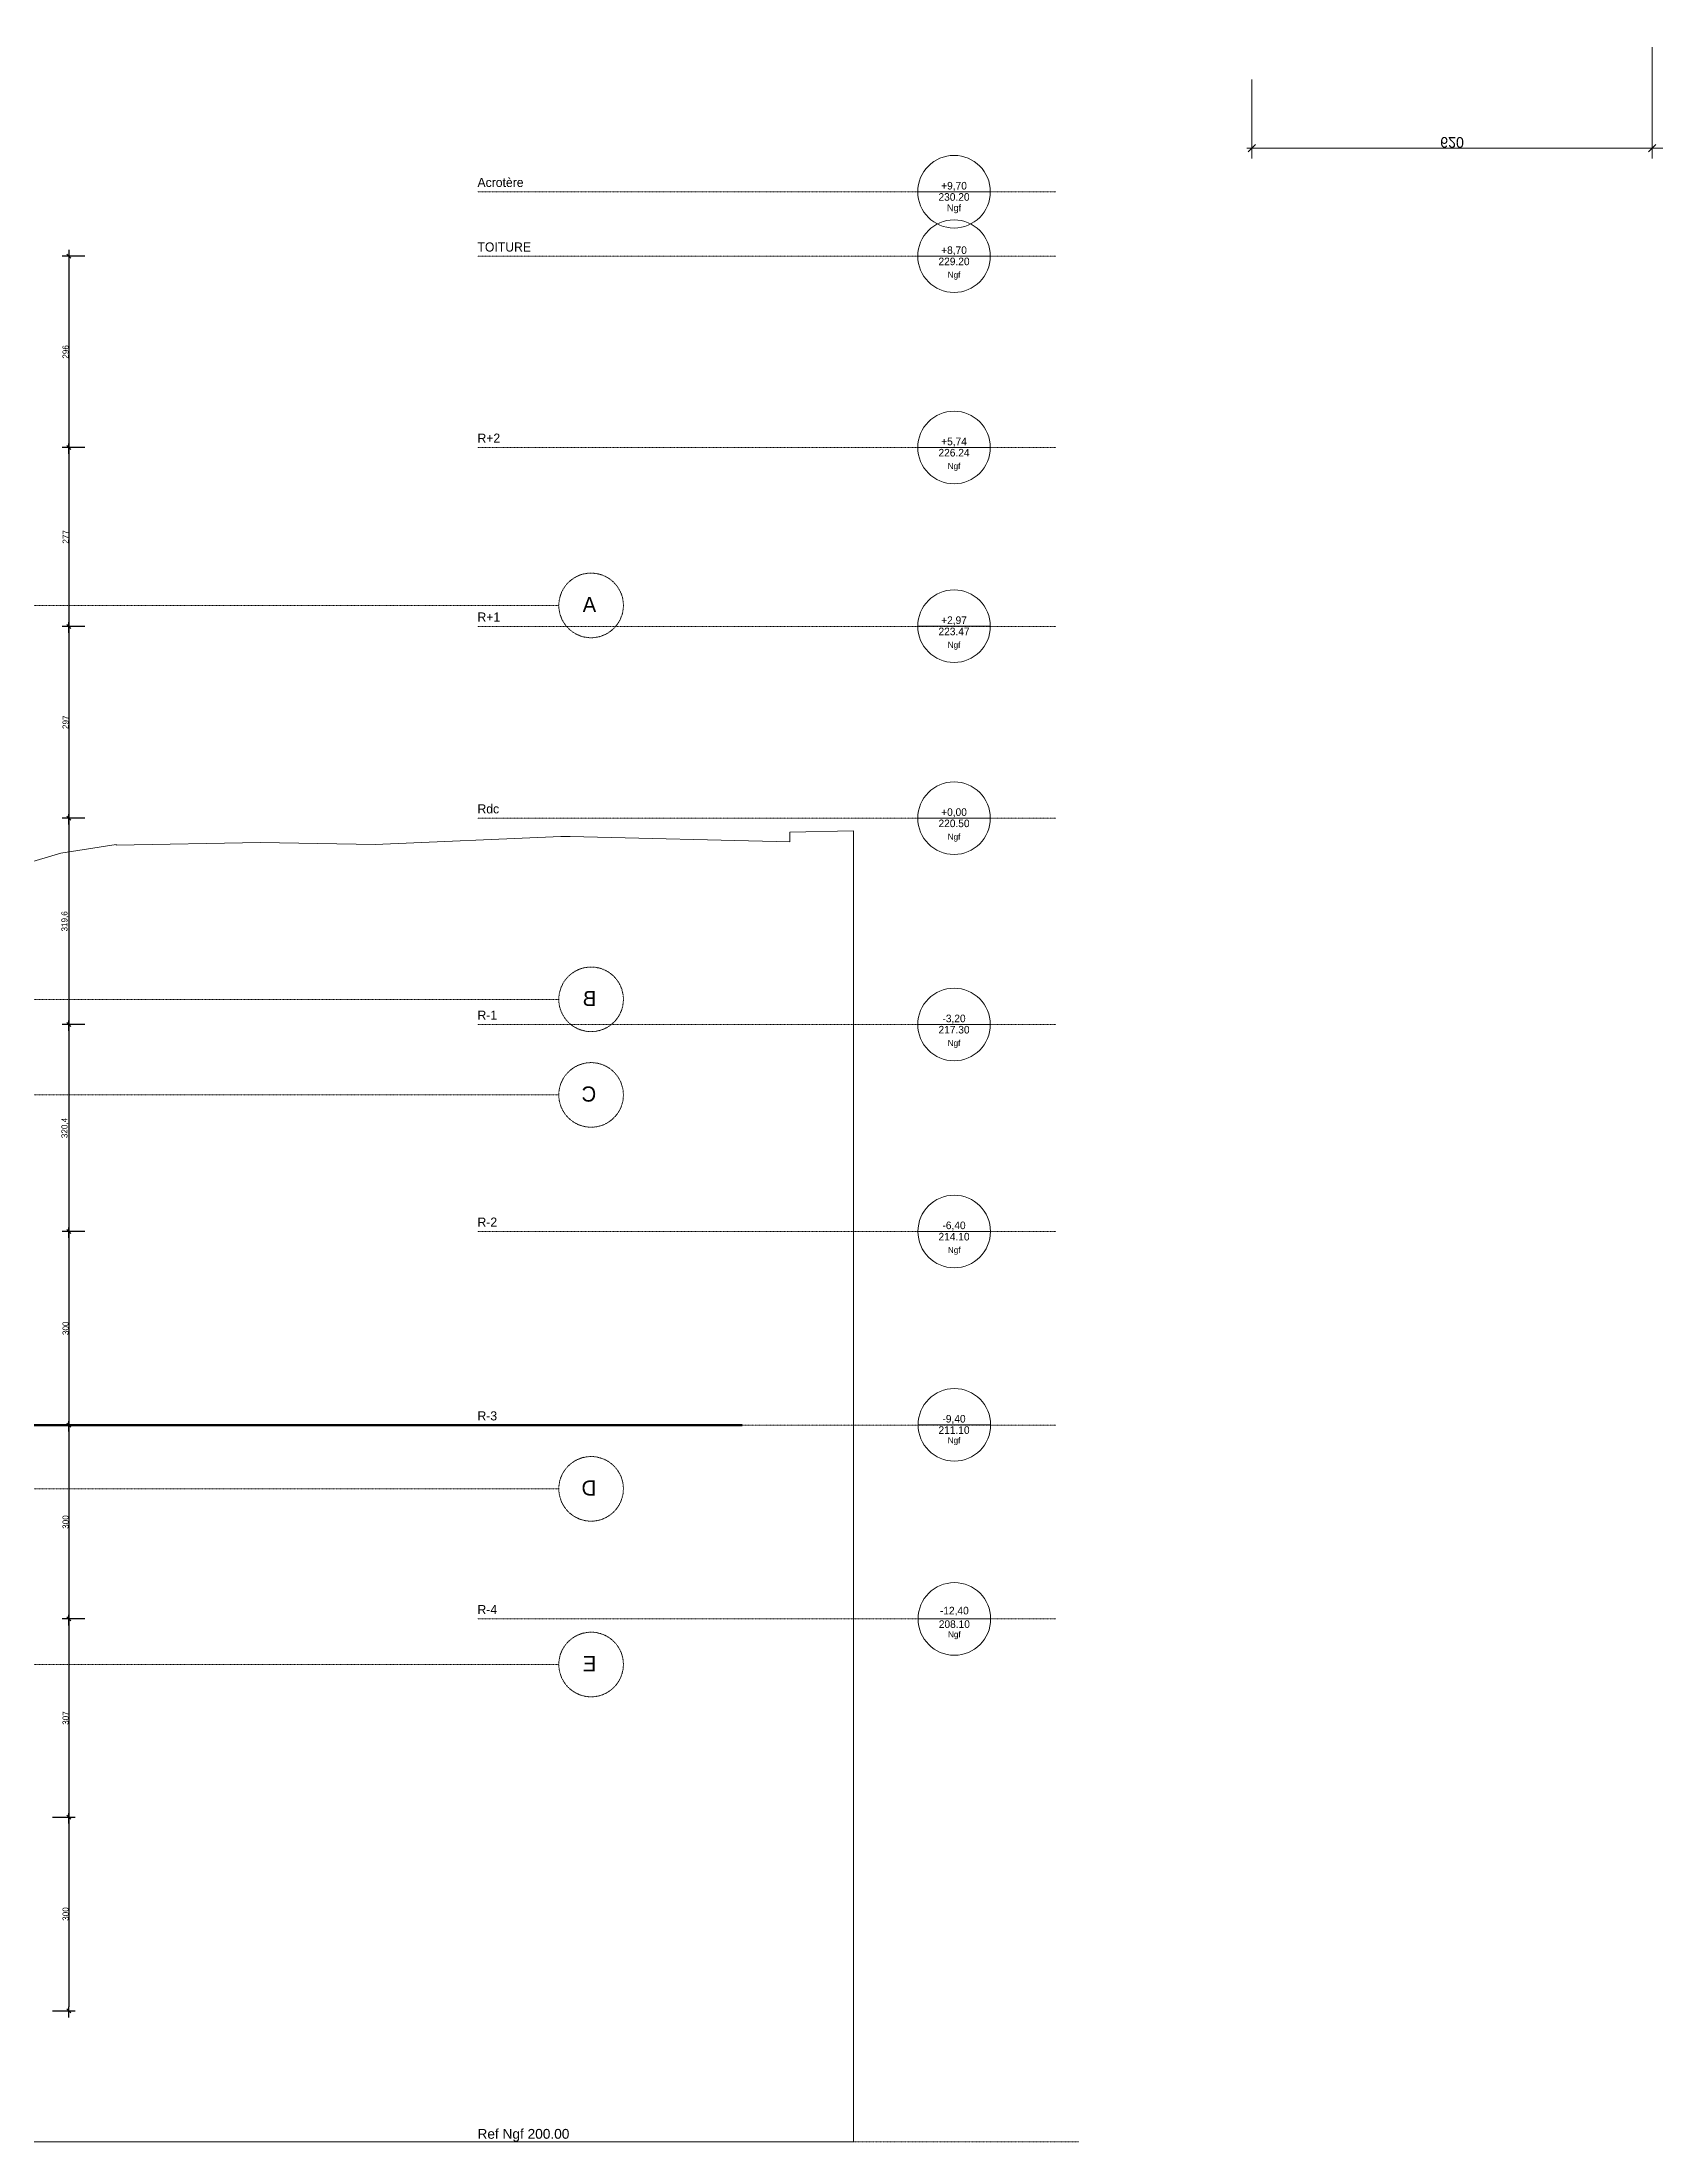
# Model space of a CAD drawing. Header units: millimetres. Extents: x -26249 to 60250, y -21218 to 23336.
# Drawn here: x -897 to 1601, y 7356 to 10608 of the extents above; entities that cross this region are included whole.
import ezdxf

# ---------------------------------------------------------------- set-up
doc = ezdxf.new("R2010")
doc.units = ezdxf.units.MM
doc.linetypes.add('Style de ligne -1', pattern=[0.41664, 0.20828, -0.20836])
doc.linetypes.add('VW-01', pattern=[0.41656, 0.20828, -0.20828])
for name, color, linetype, lineweight in [('01_murs_coup', 5, 'Continuous', 60), ('B Général', 7, 'Continuous', 5), ('C ANNOTATIONS-cotation', 7, 'Continuous', 5), ('C ANNOTATIONS-niveaux', 7, 'Continuous', 5)]:
    doc.layers.add(name, color=color, linetype=linetype, lineweight=lineweight)
doc.layers.add('C ANNOTATIONS-axes horizontaux', color=1, linetype='Style de ligne -1', lineweight=13, true_color=0xff0000)
doc.styles.add('Arial', font='arial.ttf')
doc.styles.add('Eurostile', font='')
doc.styles.get('Eurostile').set_extended_font_data('Eurostile')
doc.dimstyles.new('100é', dxfattribs={"dimtxt": 20.229601, "dimasz": 6.232178, "dimexe": 10, "dimexo": 25, "dimgap": 1, "dimtad": 1, "dimdec": 1, "dimtxsty": 'Arial', "dimblk": 'VW_SLASH', "dimblk1": 'VW_SLASH', "dimblk2": 'VW_SLASH', "dimcen": 0, "dimdle": 10, "dimazin": 0, "dimtfac": 1, "dimtdec": 1, "dimtix": 1, "dimtmove": 0, "dimatfit": 0, "dimldrblk": 'VW_FILLEDARROW', "dimfxl": 25, "dimfxlon": 1, "dimfrac": 2, "dimtolj": 1, "dimarcsym": 0})
doc.dimstyles.new('Arch', dxfattribs={"dimtxt": 20.229601, "dimasz": 11.224121, "dimexe": 15.875, "dimexo": 7.9375, "dimgap": 7.9375, "dimtad": 1, "dimdec": 1, "dimtxsty": 'Arial', "dimblk": 'VW_SLASH-1', "dimblk1": 'VW_SLASH-1', "dimblk2": 'VW_SLASH-1', "dimcen": 0, "dimdle": 7.9375, "dimazin": 0, "dimtfac": 1, "dimtdec": 1, "dimtix": 1, "dimtmove": 0, "dimatfit": 0, "dimldrblk": 'VW_FILLEDARROW-1', "dimfxl": 1, "dimfrac": 2, "dimtolj": 1, "dimarcsym": 0})

# ---------------------------------------------------------------- blocks, each defined once
blk = doc.blocks.new('Alti BAT A R-3')
at = {"layer": 'C ANNOTATIONS-niveaux', "color": 7, "linetype": 'Continuous', "lineweight": 5}
blk.add_line((-56.2, 0), (56.2, 0), dxfattribs=at)
blk.add_circle((0, 0), 56.2, dxfattribs=at)
at = {"layer": 'C ANNOTATIONS-niveaux', "color": 7, "attachment_point": 2, "rotation": 0, "line_spacing_factor": 0.894142, "style": 'Eurostile'}
for s, insert, char_height in [('-9,40', (-0.5, 15.3), 11.77), ('211.10', (-0.5, -2.2), 11.77), ('Ngf', (-0.5, -19.2), 9.41)]:
    blk.add_mtext(s, dxfattribs=dict(at, insert=insert, char_height=char_height))
blk = doc.blocks.new('Alti BAT A R-2')
at = {"layer": 'C ANNOTATIONS-niveaux', "color": 7, "linetype": 'Continuous', "lineweight": 5}
blk.add_line((-55.9, 0), (56.6, 0), dxfattribs=at)
blk.add_circle((0.3, 0), 56.2, dxfattribs=at)
at = {"layer": 'C ANNOTATIONS-niveaux', "color": 7, "attachment_point": 2, "rotation": 0, "line_spacing_factor": 0.894142, "style": 'Eurostile'}
for s, insert, char_height in [('-6,40', (0, 15.3), 11.77), ('214.10', (0, -2.2), 11.77), ('Ngf', (0.3, -24), 9.41)]:
    blk.add_mtext(s, dxfattribs=dict(at, insert=insert, char_height=char_height))
blk = doc.blocks.new('Alti BAT A R-1')
at = {"layer": 'C ANNOTATIONS-niveaux', "color": 7, "linetype": 'Continuous', "lineweight": 5}
blk.add_line((-55.9, -9), (56.6, -9), dxfattribs=at)
blk.add_circle((0.3, -9), 56.2, dxfattribs=at)
at = {"layer": 'C ANNOTATIONS-niveaux', "color": 7, "attachment_point": 2, "rotation": 0, "line_spacing_factor": 0.894142, "style": 'Eurostile'}
for s, insert, char_height in [('-3,20', (0.3, 6.2), 11.77), ('217.30', (0.3, -11.2), 11.77), ('Ngf', (0.3, -33.1), 9.41)]:
    blk.add_mtext(s, dxfattribs=dict(at, insert=insert, char_height=char_height))
blk = doc.blocks.new('Alti BAT A RDC')
at = {"layer": 'C ANNOTATIONS-niveaux', "color": 7, "linetype": 'Continuous', "lineweight": 5}
for p, q in [((-55.9, -9), (56.6, -9)), ((-37.2, -9), (37.8, -9))]:
    blk.add_line(p, q, dxfattribs=at)
blk.add_circle((0.3, -9), 56.2, dxfattribs=at)
at = {"layer": 'C ANNOTATIONS-niveaux', "color": 7, "attachment_point": 2, "rotation": 0, "line_spacing_factor": 0.895453, "style": 'Eurostile'}
for s, insert, char_height in [('+0,00', (0.3, 6.2), 11.75), ('220.50', (0.3, -11.2), 11.75), ('Ngf', (0.3, -33.1), 9.4)]:
    blk.add_mtext(s, dxfattribs=dict(at, insert=insert, char_height=char_height))
blk = doc.blocks.new('Alti BAT A R+1')
at = {"layer": 'C ANNOTATIONS-niveaux', "color": 7, "linetype": 'Continuous', "lineweight": 5}
blk.add_line((-55.9, -9), (56.6, -9), dxfattribs=at)
blk.add_circle((0.3, -9), 56.2, dxfattribs=at)
at = {"layer": 'C ANNOTATIONS-niveaux', "color": 7, "attachment_point": 2, "rotation": 0, "line_spacing_factor": 0.894142, "style": 'Eurostile'}
for s, insert, char_height in [('+2,97', (0.3, 6.2), 11.77), ('223.47', (0.3, -11.2), 11.77), ('Ngf', (0.3, -33.1), 9.41)]:
    blk.add_mtext(s, dxfattribs=dict(at, insert=insert, char_height=char_height))
blk = doc.blocks.new('Alti BAT A R+2')
at = {"layer": 'C ANNOTATIONS-niveaux', "color": 7, "linetype": 'Continuous', "lineweight": 5}
blk.add_line((-55.9, -9), (56.6, -9), dxfattribs=at)
blk.add_circle((0.3, -9), 56.2, dxfattribs=at)
at = {"layer": 'C ANNOTATIONS-niveaux', "color": 7, "attachment_point": 2, "rotation": 0, "line_spacing_factor": 0.894142, "style": 'Eurostile'}
for s, insert, char_height in [('+5,74', (0.3, 6.2), 11.77), ('226.24', (0.3, -11.2), 11.77), ('Ngf', (0.3, -33.1), 9.41)]:
    blk.add_mtext(s, dxfattribs=dict(at, insert=insert, char_height=char_height))
blk = doc.blocks.new('Alti BAT A TOITURE')
at = {"layer": 'C ANNOTATIONS-niveaux', "color": 7, "linetype": 'Continuous', "lineweight": 5}
blk.add_line((-55.9, -9), (56.6, -9), dxfattribs=at)
blk.add_circle((0.3, -9), 56.2, dxfattribs=at)
at = {"layer": 'C ANNOTATIONS-niveaux', "color": 7, "attachment_point": 2, "rotation": 0, "line_spacing_factor": 0.894142, "style": 'Eurostile'}
for s, insert, char_height in [('+8,70', (0.3, 6.2), 11.77), ('229.20', (0.3, -11.2), 11.77), ('Ngf', (0.3, -33.1), 9.41)]:
    blk.add_mtext(s, dxfattribs=dict(at, insert=insert, char_height=char_height))
blk = doc.blocks.new('Alti BAT A ACCROTERE')
at = {"layer": 'C ANNOTATIONS-niveaux', "color": 7, "linetype": 'Continuous', "lineweight": 5}
blk.add_line((-55.9, -9), (56.6, -9), dxfattribs=at)
blk.add_circle((0.3, -9), 56.2, dxfattribs=at)
at = {"layer": 'C ANNOTATIONS-niveaux', "color": 7, "attachment_point": 2, "rotation": 0, "line_spacing_factor": 0.894142, "style": 'Eurostile'}
for s, insert, char_height in [('+9,70', (0.3, 6.2), 11.77), ('230.20', (0.3, -11.2), 11.77), ('Ngf', (0.3, -28.5), 10.59)]:
    blk.add_mtext(s, dxfattribs=dict(at, insert=insert, char_height=char_height))
blk = doc.blocks.new('Alti BAT A R-4')
at = {"layer": 'C ANNOTATIONS-niveaux', "color": 7, "linetype": 'Continuous', "lineweight": 5}
blk.add_line((-56.2, 0), (56.2, 0), dxfattribs=at)
blk.add_circle((0, 0), 56.2, dxfattribs=at)
at = {"layer": 'C ANNOTATIONS-niveaux', "color": 7, "attachment_point": 2, "rotation": 0, "line_spacing_factor": 0.894142, "style": 'Eurostile'}
for s, insert, char_height in [('-12,40', (0, 18.8), 11.77), ('208.10', (0, -2.2), 11.77), ('Ngf', (0, -19.2), 9.41)]:
    blk.add_mtext(s, dxfattribs=dict(at, insert=insert, char_height=char_height))
blk = doc.blocks.new('Niveaux bat A')
at = {"layer": 'B Général', "color": 1, "linetype": 'VW-01', "lineweight": 5}
for p, q in [((-465.9, 1479), (430, 1479)), ((-465.9, 1379), (430, 1379)), ((-465.9, 1083), (430, 1083)), ((-465.9, 806), (430, 806)), ((-465.9, 509), (430, 509)), ((-465.9, 189.4), (430, 189.4)), ((-465.9, -131), (430, -131)), ((-465.9, -431), (430, -431)), ((-465.9, -731), (430, -731)), ((-465.9, -1541), (465.9, -1541))]:
    blk.add_line(p, q, dxfattribs=at)
at = {"layer": 'B Général', "color": 7}
for name, p in [('Alti BAT A ACCROTERE', (272, 1488)), ('Alti BAT A TOITURE', (272, 1388.2)), ('Alti BAT A R+2', (272, 1092)), ('Alti BAT A R+1', (272, 815.2)), ('Alti BAT A RDC', (272, 518)), ('Alti BAT A R-1', (272, 198.5)), ('Alti BAT A R-2', (272.3, -131)), ('Alti BAT A R-3', (272.8, -430.5)), ('Alti BAT A R-4', (272.8, -731))]:
    blk.add_blockref(name, p, dxfattribs=at)
at = {"layer": 'B Général', "attachment_point": 1}
for s, insert, char_height, line_spacing_factor, style in [('Acrotère', (-465.9, 1500.5), 14.12, 0.894142, 'Eurostile'), ('TOITURE', (-465.9, 1400.5), 14.12, 0.894142, 'Eurostile'), ('R+2', (-465.9, 1104.5), 14.12, 0.894142, 'Eurostile'), ('R+1', (-465.9, 827.5), 14.12, 0.894142, 'Eurostile'), ('R-1', (-465.9, 211), 14.12, 0.894142, 'Eurostile'), ('R-2', (-465.9, -109.5), 14.12, 0.894142, 'Eurostile'), ('R-3', (-465.9, -409.5), 14.12, 0.894142, 'Eurostile'), ('R-4', (-465.9, -709.5), 14.12, 0.894142, 'Eurostile'), ('Ref Ngf 200.00', (-465.9, -1520.8), 15.152, 0.959385, 'Arial')]:
    blk.add_mtext(s, dxfattribs=dict(at, insert=insert, char_height=char_height, line_spacing_factor=line_spacing_factor, style=style))
at = {"layer": 'B Général', "insert": (-465.9, 530.5), "char_height": 14.12, "width": 118.315, "attachment_point": 1, "line_spacing_factor": 0.894142, "style": 'Eurostile'}
blk.add_mtext('Rdc ', dxfattribs=at)
blk = doc.blocks.new('VW_SLASH-1')
at = {"color": 0, "linetype": 'ByBlock', "lineweight": -2}
blk.add_line((0.71, 0), (-1, 0), dxfattribs=at)
at = {"color": 0, "linetype": 'Continuous', "lineweight": 20, "flags": 128}
blk.add_lwpolyline([(0.5, 0.5), (-0.5, -0.5)], dxfattribs=at)
blk = doc.blocks.new('*D5')
at = {"layer": 'C ANNOTATIONS-cotation', "color": 0, "linetype": 'Continuous', "lineweight": -2, "transparency": 16777216}
for p, q in [((-3204.9, 1306.6), (-3204.9, 1134.1)), ((-3824.9, 1256.4), (-3824.9, 1134.1)), ((-3216.1, 1150), (-3813.6, 1150))]:
    blk.add_line(p, q, dxfattribs=at)
at = {"layer": 'Defpoints', "color": 0, "transparency": 16777216}
for p in [(-3204.9, 1314.5), (-3824.9, 1264.4), (-3824.9, 1150)]:
    blk.add_point(p, dxfattribs=at)
at = {"layer": 'C ANNOTATIONS-cotation', "color": 0, "lineweight": -2, "transparency": 16777216, "xscale": 11.22412109375, "yscale": 11.22412109375, "zscale": 11.22412109375, "rotation": 180}
blk.add_blockref('VW_SLASH-1', (-3824.9, 1150), dxfattribs=at)
at = {"layer": 'C ANNOTATIONS-cotation', "color": 0, "lineweight": -2, "transparency": 16777216, "xscale": 11.22412109375, "yscale": 11.22412109375, "zscale": 11.22412109375}
blk.add_blockref('VW_SLASH-1', (-3204.9, 1150), dxfattribs=at)
at = {"layer": 'C ANNOTATIONS-cotation', "color": 0, "lineweight": 5, "transparency": 16777216, "insert": (-3514.9, 1159.2), "char_height": 16.45, "attachment_point": 5, "style": 'Eurostile'}
blk.add_mtext('\\A1;620', dxfattribs=at)
blk = doc.blocks.new('VW_FILLEDARROW-1')
at = {"linetype": 'Continuous', "lineweight": 0}
blk.add_hatch(color=0, dxfattribs=at).paths.add_polyline_path([(-1.41, 0.38), (0, 0), (-1.41, -0.38)])
at = {"color": 0, "linetype": 'Continuous', "lineweight": 5, "flags": 128}
blk.add_lwpolyline([(-1.41, 0.38), (0, 0), (-1.41, -0.38)], close=True, dxfattribs=at)
blk = doc.blocks.new('*D6')
at = {"layer": 'C ANNOTATIONS-cotation', "color": 0, "linetype": 'Continuous', "lineweight": -2, "transparency": 16777216}
for p, q in [((-3204.9, 1306.6), (-3204.9, 1134.1)), ((-2654.8, 1220.7), (-2654.8, 1134.1)), ((-2666.1, 1150), (-3193.6, 1150))]:
    blk.add_line(p, q, dxfattribs=at)
at = {"layer": 'Defpoints', "color": 0, "transparency": 16777216}
for p in [(-3204.9, 1314.5), (-2654.8, 1228.7), (-3204.9, 1150)]:
    blk.add_point(p, dxfattribs=at)
at = {"layer": 'C ANNOTATIONS-cotation', "color": 0, "lineweight": -2, "transparency": 16777216, "xscale": 11.22412109375, "yscale": 11.22412109375, "zscale": 11.22412109375, "rotation": 180}
blk.add_blockref('VW_SLASH-1', (-3204.9, 1150), dxfattribs=at)
at = {"layer": 'C ANNOTATIONS-cotation', "color": 0, "lineweight": -2, "transparency": 16777216, "xscale": 11.22412109375, "yscale": 11.22412109375, "zscale": 11.22412109375}
blk.add_blockref('VW_SLASH-1', (-2654.8, 1150), dxfattribs=at)
at = {"layer": 'C ANNOTATIONS-cotation', "color": 0, "lineweight": 5, "transparency": 16777216, "insert": (-2929.9, 1160.8), "char_height": 16.45, "attachment_point": 5, "style": 'Eurostile'}
blk.add_mtext('\\A1;550,02', dxfattribs=at)
blk = doc.blocks.new('VW_SLASH')
at = {"color": 0, "linetype": 'ByBlock', "lineweight": -2}
blk.add_line((1.6, 0), (-1, 0), dxfattribs=at)
at = {"color": 0, "linetype": 'Continuous', "lineweight": 20, "flags": 128}
blk.add_lwpolyline([(0.5, 0.5), (-0.5, -0.5)], dxfattribs=at)
blk = doc.blocks.new('*D153')
at = {"layer": 'C ANNOTATIONS-cotation', "color": 0, "linetype": 'Continuous', "lineweight": -2, "transparency": 16777216}
for p, q in [((-881, 7858.9), (-846, 7858.9)), ((-856, 7852.7), (-856, 7565.1)), ((-881, 7558.9), (-846, 7558.9))]:
    blk.add_line(p, q, dxfattribs=at)
at = {"layer": 'Defpoints', "color": 0, "linetype": 'Continuous', "transparency": 16777216}
for p in [(-2221, 7858.9), (-2256, 7558.9), (-856, 7558.9)]:
    blk.add_point(p, dxfattribs=at)
at = {"layer": 'C ANNOTATIONS-cotation', "color": 0, "linetype": 'Continuous', "lineweight": -2, "transparency": 16777216, "xscale": 6.232177734375, "yscale": 6.232177734375, "zscale": 6.232177734375}
for p, rotation in [((-856, 7858.9), 90), ((-856, 7558.9), 270)]:
    blk.add_blockref('VW_SLASH', p, dxfattribs=dict(at, rotation=rotation))
at = {"layer": 'C ANNOTATIONS-cotation', "color": 0, "linetype": 'Continuous', "lineweight": 5, "transparency": 16777216, "insert": (-860.8, 7708.9), "char_height": 9.41, "attachment_point": 5, "rotation": 90, "style": 'Eurostile'}
blk.add_mtext('\\A1;300', dxfattribs=at)
blk = doc.blocks.new('VW_FILLEDARROW')
at = {"linetype": 'Continuous', "lineweight": 0}
blk.add_hatch(color=0, dxfattribs=at).paths.add_polyline_path([(-1.6, 0.43), (0, 0), (-1.6, -0.43)])
at = {"color": 0, "linetype": 'Continuous', "lineweight": 5, "flags": 128}
blk.add_lwpolyline([(-1.6, 0.43), (0, 0), (-1.6, -0.43)], close=True, dxfattribs=at)
blk = doc.blocks.new('*D154')
at = {"layer": 'C ANNOTATIONS-cotation', "color": 0, "linetype": 'Continuous', "lineweight": -2, "transparency": 16777216}
for p, q in [((-831, 8165.9), (-866, 8165.9)), ((-856, 8159.7), (-856, 7865.1)), ((-881, 7858.9), (-846, 7858.9))]:
    blk.add_line(p, q, dxfattribs=at)
at = {"layer": 'Defpoints', "color": 0, "linetype": 'Continuous', "transparency": 16777216}
for p in [(74, 8165.9), (-2221, 7858.9), (-856, 7858.9)]:
    blk.add_point(p, dxfattribs=at)
at = {"layer": 'C ANNOTATIONS-cotation', "color": 0, "linetype": 'Continuous', "lineweight": -2, "transparency": 16777216, "xscale": 6.232177734375, "yscale": 6.232177734375, "zscale": 6.232177734375}
for p, rotation in [((-856, 8165.9), 90), ((-856, 7858.9), 270)]:
    blk.add_blockref('VW_SLASH', p, dxfattribs=dict(at, rotation=rotation))
at = {"layer": 'C ANNOTATIONS-cotation', "color": 0, "linetype": 'Continuous', "lineweight": 5, "transparency": 16777216, "insert": (-860.8, 8012.4), "char_height": 9.41, "attachment_point": 5, "rotation": 90, "style": 'Eurostile'}
blk.add_mtext('\\A1;307', dxfattribs=at)
blk = doc.blocks.new('*D155')
at = {"layer": 'C ANNOTATIONS-cotation', "color": 0, "linetype": 'Continuous', "lineweight": -2, "transparency": 16777216}
for p, q in [((-831, 8465.9), (-866, 8465.9)), ((-856, 8459.7), (-856, 8172.1)), ((-831, 8165.9), (-866, 8165.9))]:
    blk.add_line(p, q, dxfattribs=at)
at = {"layer": 'Defpoints', "color": 0, "linetype": 'Continuous', "transparency": 16777216}
for p in [(1.2, 8465.9), (-856, 8165.9), (74, 8165.9)]:
    blk.add_point(p, dxfattribs=at)
at = {"layer": 'C ANNOTATIONS-cotation', "color": 0, "linetype": 'Continuous', "lineweight": -2, "transparency": 16777216, "xscale": 6.232177734375, "yscale": 6.232177734375, "zscale": 6.232177734375}
for p, rotation in [((-856, 8465.9), 90), ((-856, 8165.9), 270)]:
    blk.add_blockref('VW_SLASH', p, dxfattribs=dict(at, rotation=rotation))
at = {"layer": 'C ANNOTATIONS-cotation', "color": 0, "linetype": 'Continuous', "lineweight": 5, "transparency": 16777216, "insert": (-860.8, 8315.9), "char_height": 9.41, "attachment_point": 5, "rotation": 90, "style": 'Eurostile'}
blk.add_mtext('\\A1;300', dxfattribs=at)
blk = doc.blocks.new('*D156')
at = {"layer": 'C ANNOTATIONS-cotation', "color": 0, "linetype": 'Continuous', "lineweight": -2, "transparency": 16777216}
for p, q in [((-831, 8765.9), (-866, 8765.9)), ((-856, 8759.7), (-856, 8472.1)), ((-831, 8465.9), (-866, 8465.9))]:
    blk.add_line(p, q, dxfattribs=at)
at = {"layer": 'Defpoints', "color": 0, "linetype": 'Continuous', "transparency": 16777216}
for p in [(-91, 8765.9), (-856, 8465.9), (1.2, 8465.9)]:
    blk.add_point(p, dxfattribs=at)
at = {"layer": 'C ANNOTATIONS-cotation', "color": 0, "linetype": 'Continuous', "lineweight": -2, "transparency": 16777216, "xscale": 6.232177734375, "yscale": 6.232177734375, "zscale": 6.232177734375}
for p, rotation in [((-856, 8765.9), 90), ((-856, 8465.9), 270)]:
    blk.add_blockref('VW_SLASH', p, dxfattribs=dict(at, rotation=rotation))
at = {"layer": 'C ANNOTATIONS-cotation', "color": 0, "linetype": 'Continuous', "lineweight": 5, "transparency": 16777216, "insert": (-860.8, 8615.9), "char_height": 9.41, "attachment_point": 5, "rotation": 90, "style": 'Eurostile'}
blk.add_mtext('\\A1;300', dxfattribs=at)
blk = doc.blocks.new('*D157')
at = {"layer": 'C ANNOTATIONS-cotation', "color": 0, "linetype": 'Continuous', "lineweight": -2, "transparency": 16777216}
for p, q in [((-831, 9086.3), (-866, 9086.3)), ((-856, 9080.1), (-856, 8772.1)), ((-831, 8765.9), (-866, 8765.9))]:
    blk.add_line(p, q, dxfattribs=at)
at = {"layer": 'Defpoints', "color": 0, "linetype": 'Continuous', "transparency": 16777216}
for p in [(1.2, 9086.3), (-856, 8765.9), (-91, 8765.9)]:
    blk.add_point(p, dxfattribs=at)
at = {"layer": 'C ANNOTATIONS-cotation', "color": 0, "linetype": 'Continuous', "lineweight": -2, "transparency": 16777216, "xscale": 6.232177734375, "yscale": 6.232177734375, "zscale": 6.232177734375}
for p, rotation in [((-856, 9086.3), 90), ((-856, 8765.9), 270)]:
    blk.add_blockref('VW_SLASH', p, dxfattribs=dict(at, rotation=rotation))
at = {"layer": 'C ANNOTATIONS-cotation', "color": 0, "linetype": 'Continuous', "lineweight": 5, "transparency": 16777216, "insert": (-861.7, 8926.1), "char_height": 9.41, "attachment_point": 5, "rotation": 90, "style": 'Eurostile'}
blk.add_mtext('\\A1;320,4', dxfattribs=at)
blk = doc.blocks.new('*D158')
at = {"layer": 'C ANNOTATIONS-cotation', "color": 0, "linetype": 'Continuous', "lineweight": -2, "transparency": 16777216}
for p, q in [((-831, 9405.9), (-866, 9405.9)), ((-856, 9399.7), (-856, 9092.6)), ((-831, 9086.3), (-866, 9086.3))]:
    blk.add_line(p, q, dxfattribs=at)
at = {"layer": 'Defpoints', "color": 0, "linetype": 'Continuous', "transparency": 16777216}
for p in [(-62.7, 9405.9), (-856, 9086.3), (1.2, 9086.3)]:
    blk.add_point(p, dxfattribs=at)
at = {"layer": 'C ANNOTATIONS-cotation', "color": 0, "linetype": 'Continuous', "lineweight": -2, "transparency": 16777216, "xscale": 6.232177734375, "yscale": 6.232177734375, "zscale": 6.232177734375}
for p, rotation in [((-856, 9405.9), 90), ((-856, 9086.3), 270)]:
    blk.add_blockref('VW_SLASH', p, dxfattribs=dict(at, rotation=rotation))
at = {"layer": 'C ANNOTATIONS-cotation', "color": 0, "linetype": 'Continuous', "lineweight": 5, "transparency": 16777216, "insert": (-861.7, 9246.1), "char_height": 9.41, "attachment_point": 5, "rotation": 90, "style": 'Eurostile'}
blk.add_mtext('\\A1;319,6', dxfattribs=at)
blk = doc.blocks.new('*D159')
at = {"layer": 'C ANNOTATIONS-cotation', "color": 0, "linetype": 'Continuous', "lineweight": -2, "transparency": 16777216}
for p, q in [((-831, 9702.9), (-866, 9702.9)), ((-856, 9696.7), (-856, 9412.1)), ((-831, 9405.9), (-866, 9405.9))]:
    blk.add_line(p, q, dxfattribs=at)
at = {"layer": 'Defpoints', "color": 0, "linetype": 'Continuous', "transparency": 16777216}
for p in [(-110, 9702.9), (-856, 9405.9), (-62.7, 9405.9)]:
    blk.add_point(p, dxfattribs=at)
at = {"layer": 'C ANNOTATIONS-cotation', "color": 0, "linetype": 'Continuous', "lineweight": -2, "transparency": 16777216, "xscale": 6.232177734375, "yscale": 6.232177734375, "zscale": 6.232177734375}
for p, rotation in [((-856, 9702.9), 90), ((-856, 9405.9), 270)]:
    blk.add_blockref('VW_SLASH', p, dxfattribs=dict(at, rotation=rotation))
at = {"layer": 'C ANNOTATIONS-cotation', "color": 0, "linetype": 'Continuous', "lineweight": 5, "transparency": 16777216, "insert": (-860.8, 9554.4), "char_height": 9.41, "attachment_point": 5, "rotation": 90, "style": 'Eurostile'}
blk.add_mtext('\\A1;297', dxfattribs=at)
blk = doc.blocks.new('*D160')
at = {"layer": 'C ANNOTATIONS-cotation', "color": 0, "linetype": 'Continuous', "lineweight": -2, "transparency": 16777216}
for p, q in [((-831, 9979.9), (-866, 9979.9)), ((-856, 9973.7), (-856, 9709.1)), ((-831, 9702.9), (-866, 9702.9))]:
    blk.add_line(p, q, dxfattribs=at)
at = {"layer": 'Defpoints', "color": 0, "linetype": 'Continuous', "transparency": 16777216}
for p in [(-106, 9979.9), (-856, 9702.9), (-110, 9702.9)]:
    blk.add_point(p, dxfattribs=at)
at = {"layer": 'C ANNOTATIONS-cotation', "color": 0, "linetype": 'Continuous', "lineweight": -2, "transparency": 16777216, "xscale": 6.232177734375, "yscale": 6.232177734375, "zscale": 6.232177734375}
for p, rotation in [((-856, 9979.9), 90), ((-856, 9702.9), 270)]:
    blk.add_blockref('VW_SLASH', p, dxfattribs=dict(at, rotation=rotation))
at = {"layer": 'C ANNOTATIONS-cotation', "color": 0, "linetype": 'Continuous', "lineweight": 5, "transparency": 16777216, "insert": (-860.8, 9841.4), "char_height": 9.41, "attachment_point": 5, "rotation": 90, "style": 'Eurostile'}
blk.add_mtext('\\A1;277', dxfattribs=at)
blk = doc.blocks.new('*D161')
at = {"layer": 'C ANNOTATIONS-cotation', "color": 0, "linetype": 'Continuous', "lineweight": -2, "transparency": 16777216}
for p, q in [((-831, 10275.9), (-866, 10275.9)), ((-856, 10269.7), (-856, 9986.1)), ((-831, 9979.9), (-866, 9979.9))]:
    blk.add_line(p, q, dxfattribs=at)
at = {"layer": 'Defpoints', "color": 0, "linetype": 'Continuous', "transparency": 16777216}
for p in [(-78, 10275.9), (-856, 9979.9), (-106, 9979.9)]:
    blk.add_point(p, dxfattribs=at)
at = {"layer": 'C ANNOTATIONS-cotation', "color": 0, "linetype": 'Continuous', "lineweight": -2, "transparency": 16777216, "xscale": 6.232177734375, "yscale": 6.232177734375, "zscale": 6.232177734375}
for p, rotation in [((-856, 10275.9), 90), ((-856, 9979.9), 270)]:
    blk.add_blockref('VW_SLASH', p, dxfattribs=dict(at, rotation=rotation))
at = {"layer": 'C ANNOTATIONS-cotation', "color": 0, "linetype": 'Continuous', "lineweight": 5, "transparency": 16777216, "insert": (-860.8, 10127.9), "char_height": 9.41, "attachment_point": 5, "rotation": 90, "style": 'Eurostile'}
blk.add_mtext('\\A1;296', dxfattribs=at)
blk = doc.blocks.new('axes 2')
at = {"layer": 'C ANNOTATIONS-axes horizontaux', "color": 5, "true_color": 0x0000ff}
for p, q in [((4705, 442.07), (-4705, 442.07)), ((4705, -167.93), (-4705, -167.93)), ((4705, -315.93), (-4705, -315.93)), ((4705, -925.93), (-4705, -925.93)), ((4705, -1197.93), (-4705, -1197.93))]:
    blk.add_line(p, q, dxfattribs=at)
for centre in [(-4755, 442.07), (-4755, -167.93), (-4755, -315.93), (-4755, -925.93), (-4755, -1197.93)]:
    blk.add_circle(centre, 50, dxfattribs=at)
at = {"layer": 'C ANNOTATIONS-axes horizontaux', "color": 5, "true_color": 0x0000ff, "char_height": 23.496, "attachment_point": 1, "line_spacing_factor": 0.895453, "style": 'Eurostile'}
for s, insert in [('A', (-4762.919, 455.159)), ('B', (-4762.919, -154.841)), ('C', (-4762.919, -302.841)), ('D', (-4762.919, -912.841)), ('E', (-4762.919, -1184.841))]:
    blk.add_mtext(s, dxfattribs=dict(at, insert=insert))
at = {"layer": 'C ANNOTATIONS-cotation', "color": 7, "linetype": 'Continuous', "lineweight": 5}
for base, p1, p2, picture, middle in [((-3824.862, 1150), (-3204.865, 1314.533), (-3824.862, 1264.38), '*D5', (-3514.863, 1159.223)), ((-3204.865, 1150), (-2654.848, 1228.681), (-3204.865, 1314.533), '*D6', (-2929.856, 1160.79))]:
    dim = blk.add_linear_dim(base=base, p1=p1, p2=p2, dimstyle='Arch', override={"dimtxt": 16.446886, "dimgap": 1, "dimdec": 2, "dimpost": '<>', "dimtxsty": 'Eurostile', "dimtmove": 2}, dxfattribs=at)
    dim.commit()
    dim.dimension.update_dxf_attribs({"geometry": picture, "text_midpoint": middle})

msp = doc.modelspace()

# ---------------------------------------------------------------- linework, layer by layer
at = {"layer": '01_murs_coup'}
msp.add_line((187.222, 8465.888), (-11650.973, 8465.888), dxfattribs=at)
at = {"layer": 'B Général', "color": 7, "linetype": 'Continuous', "lineweight": 5, "flags": 128}
msp.add_lwpolyline([(-6196.656, 7858.887), (-7862.975, 7558.888), (-9080.407, 7558.887), (-9080.407, 7355.888), (359.662, 7355.888), (359.662, 9386.213), (260.894, 9384.204), (260.894, 9369.204), (-78.984, 9377.671), (-93.704, 9377.385), (-381.306, 9364.971), (-558.769, 9368.328), (-782.516, 9363.971), (-782.516, 9364.971), (-868.098, 9351.888), (-983.134, 9317.615), (-983.134, 8445.888), (-1693.398, 8445.888), (-3361.85, 8145.887), (-3875.106, 8145.888), (-5580.661, 7838.888)], dxfattribs=at)

# ---------------------------------------------------------------- block references
at = {"layer": 'B Général', "color": 7, "xscale": -1}
msp.add_blockref('axes 2', (-4801.775, 9293.245), dxfattribs=at)
at = {"layer": 'C ANNOTATIONS-cotation', "color": 7}
msp.add_blockref('Niveaux bat A', (243.118, 8896.9), dxfattribs=at)

# ---------------------------------------------------------------- dimensions: what is measured, and where the dimension line sits
at = {"layer": 'C ANNOTATIONS-cotation', "color": 7, "linetype": 'Continuous', "lineweight": 5}
for base, p1, p2, picture, middle in [((-855.962, 9979.888), (-77.962, 10275.888), (-105.962, 9979.888), '*D161', (-860.768, 10127.888)), ((-855.962, 9702.888), (-105.962, 9979.888), (-109.962, 9702.888), '*D160', (-860.768, 9841.388)), ((-855.962, 9405.888), (-109.962, 9702.888), (-62.693, 9405.888), '*D159', (-860.768, 9554.388)), ((-855.962, 9086.336), (-62.693, 9405.888), (1.225, 9086.336), '*D158', (-861.664, 9246.112)), ((-855.962, 8765.888), (1.225, 9086.336), (-90.962, 8765.888), '*D157', (-861.664, 8926.112)), ((-855.962, 8465.888), (-90.962, 8765.888), (1.225, 8465.888), '*D156', (-860.768, 8615.888)), ((-855.962, 8165.888), (1.225, 8465.888), (74.038, 8165.888), '*D155', (-860.768, 8315.888)), ((-855.962, 7858.888), (74.038, 8165.888), (-2220.962, 7858.888), '*D154', (-860.768, 8012.388)), ((-855.962, 7558.888), (-2220.962, 7858.888), (-2255.962, 7558.888), '*D153', (-860.768, 7708.888))]:
    dim = msp.add_linear_dim(base=base, p1=p1, p2=p2, angle=90, dimstyle='100é', override={"dimtxt": 9.412001, "dimgap": 0.1, "dimpost": '<>', "dimtxsty": 'Eurostile', "dimse1": 0, "dimse2": 0, "dimtmove": 1}, dxfattribs=at)
    dim.commit()
    dim.dimension.update_dxf_attribs({"geometry": picture, "text_midpoint": middle})

doc.saveas('drawing.dxf')
